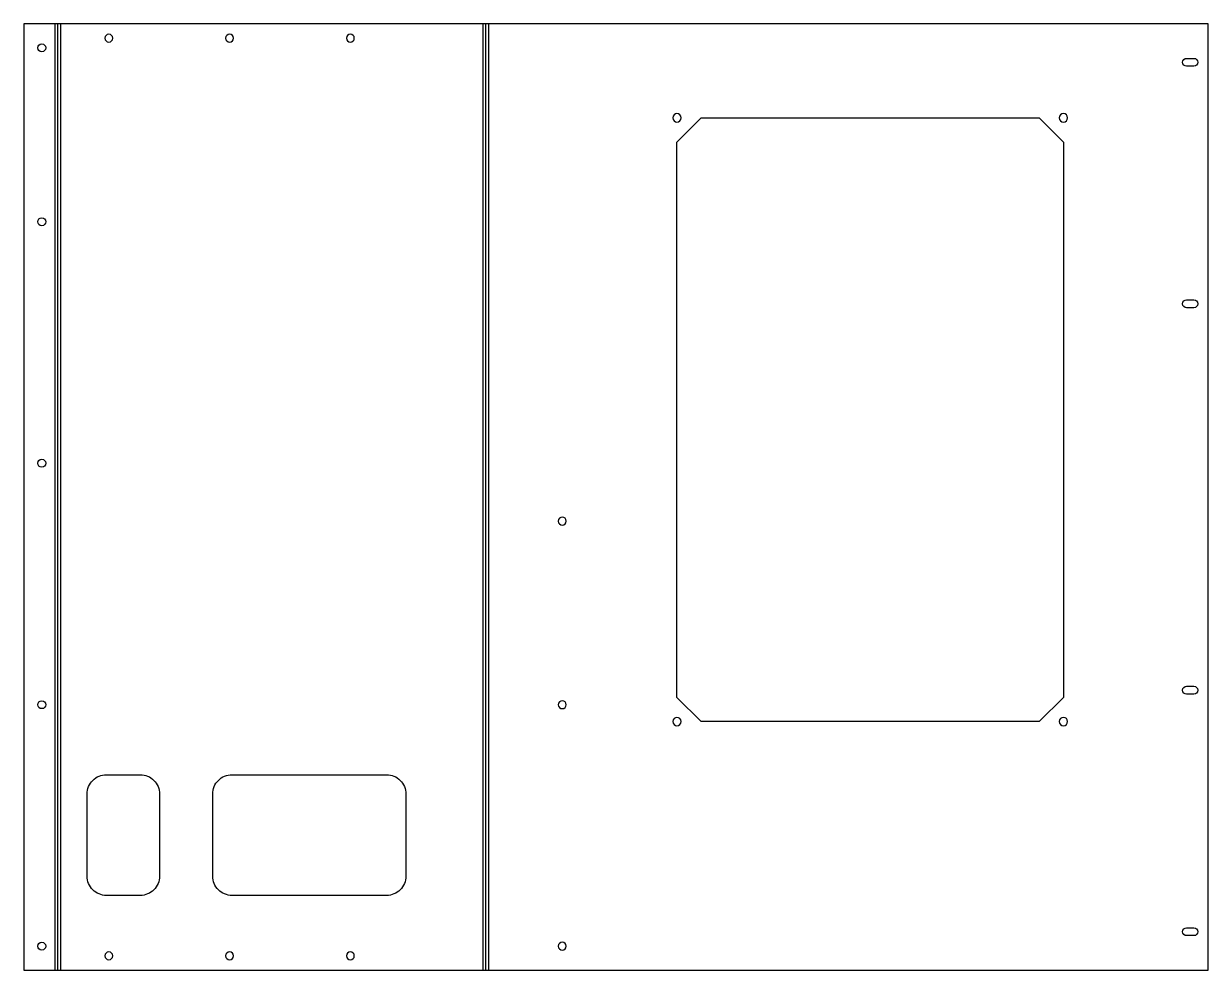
# Model space of a CAD drawing. Header units: millimetres. Extents: x 0 to 491, y 0 to 392.
import ezdxf

# ---------------------------------------------------------------- set-up
doc = ezdxf.new("R2010")
doc.units = ezdxf.units.MM

msp = doc.modelspace()

# ---------------------------------------------------------------- linework, layer by layer
at = {"layer": 'BEND'}
for p, q in [((14.13, 0), (14.13, 392)), ((191.39, 0), (191.39, 392))]:
    msp.add_line(p, q, dxfattribs=at)
at = {"layer": 'BEND_EXTENT'}
for p, q in [((13, 0), (13, 392)), ((15.26, 392), (15.26, 0)), ((190.26, 0), (190.26, 392)), ((192.52, 392), (192.52, 0))]:
    msp.add_line(p, q, dxfattribs=at)
at = {"layer": 'INTERIOR_PROFILES'}
for points in [[(481.52, 377.65), (484.52, 377.65, -1), (484.52, 374.35), (481.52, 374.35, -1)], [(481.52, 277.65), (484.52, 277.65, -1), (484.52, 274.35), (481.52, 274.35, -1)], [(484.52, 114.35), (481.52, 114.35, -1), (481.52, 117.65), (484.52, 117.65, -1)], [(34.26, 81), (48.26, 81, -0.414214), (56.26, 73), (56.26, 39, -0.414214), (48.26, 31), (34.26, 31, -0.414214), (26.26, 39), (26.26, 73, -0.414214)], [(78.26, 39), (78.26, 73, -0.414214), (86.26, 81), (150.26, 81, -0.414214), (158.26, 73), (158.26, 39, -0.414214), (150.26, 31), (86.26, 31, -0.414214)], [(481.52, 17.65), (484.52, 17.65, -1), (484.52, 14.35), (481.52, 14.35, -1)]]:
    msp.add_lwpolyline(points, format="xyb", close=True, dxfattribs=at)
msp.add_lwpolyline([(270.52, 343), (280.52, 353), (420.52, 353), (430.52, 343), (430.52, 113), (420.52, 103), (280.52, 103), (270.52, 113)], close=True, dxfattribs=at)
at = {"layer": 'INTERIOR_PROFILES', "extrusion": (0, 0, -1)}
for centre, radius in [((-35.26, 386), 1.65), ((-85.26, 386), 1.65), ((-135.26, 386), 1.65), ((-270.52, 353), 1.75), ((-430.52, 353), 1.75), ((-223.02, 186), 1.65), ((-223.02, 110), 1.65), ((-270.52, 103), 1.75), ((-430.52, 103), 1.75), ((-223.02, 10), 1.65), ((-35.26, 6), 1.65), ((-85.26, 6), 1.65), ((-135.26, 6), 1.65)]:
    msp.add_circle(centre, radius, dxfattribs=at)
at = {"layer": 'INTERIOR_PROFILES'}
for centre in [(7.5, 382), (7.5, 310), (7.5, 210), (7.5, 110), (7.5, 10)]:
    msp.add_circle(centre, 1.65, dxfattribs=at)
at = {"layer": 'OUTER_PROFILES'}
msp.add_lwpolyline([(0, 392), (0, 0), (490.52, 0), (490.52, 392)], close=True, dxfattribs=at)

doc.saveas('drawing.dxf')
